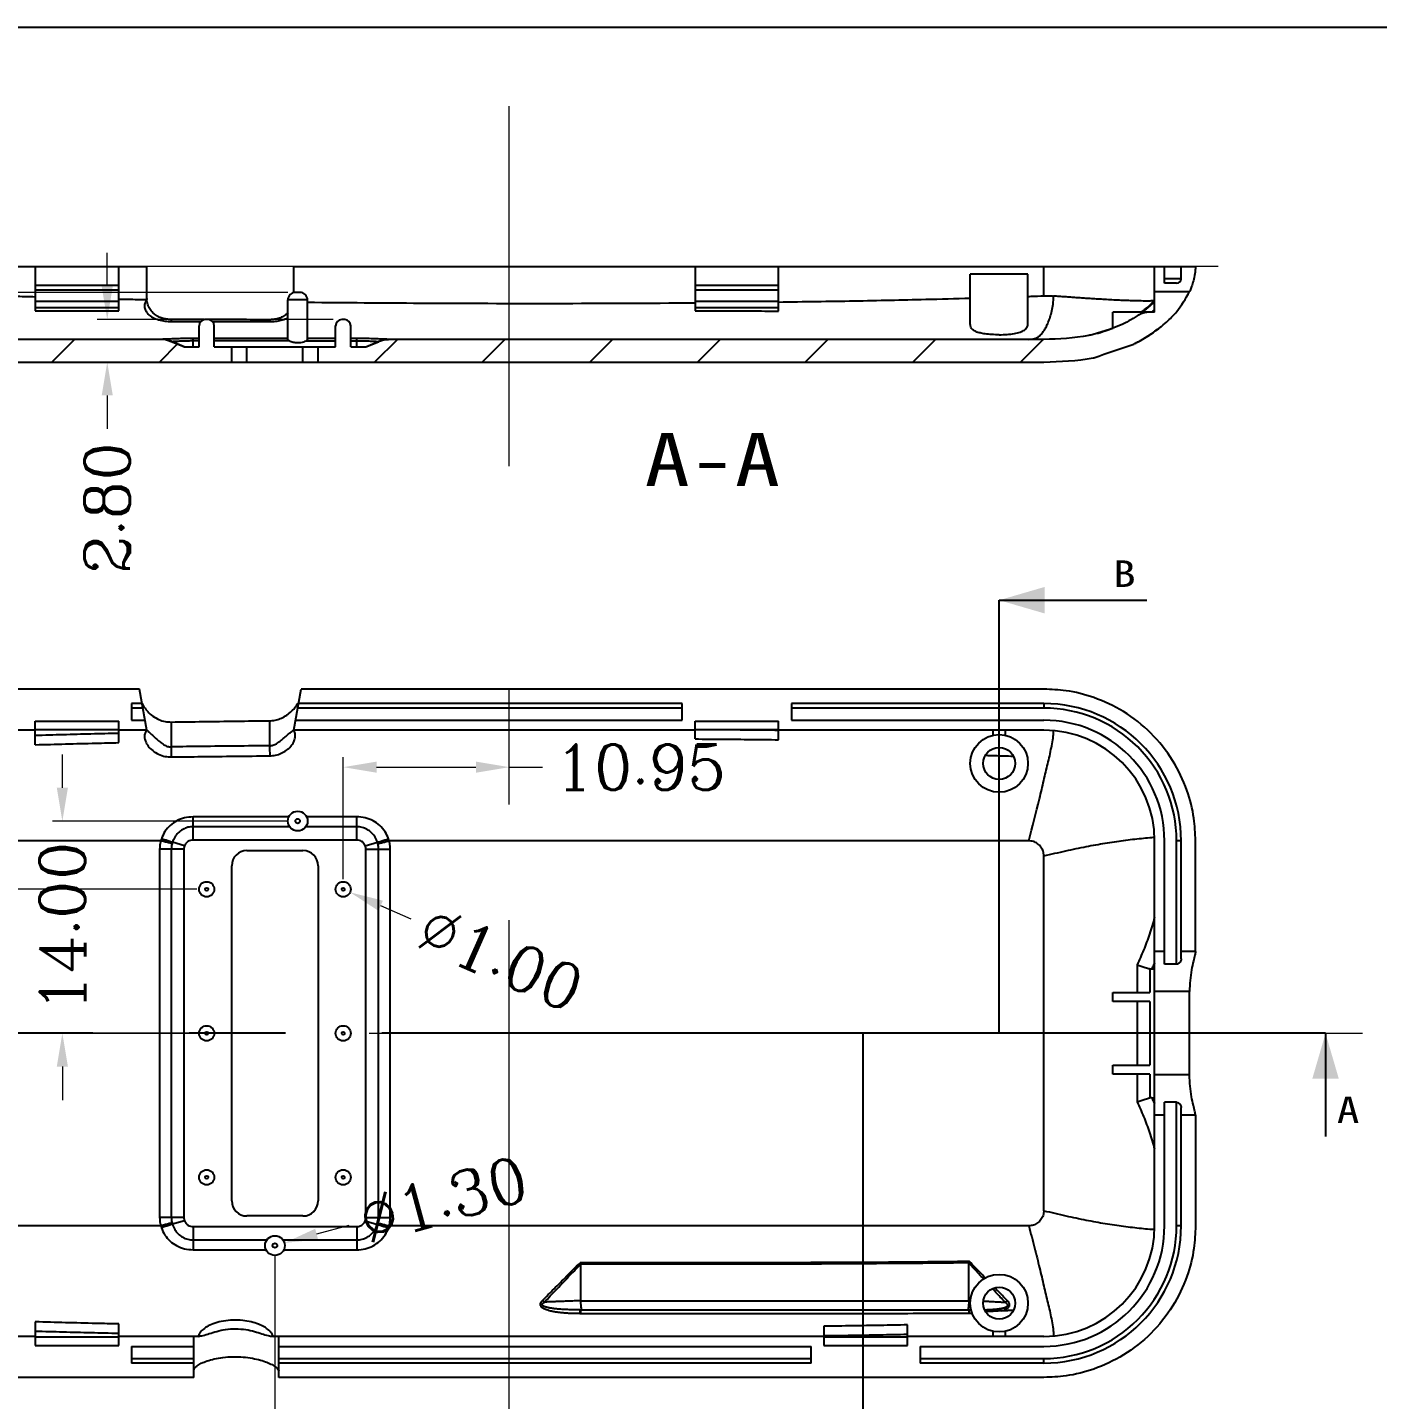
# Model space of a CAD drawing. Header units: millimetres. Extents: x -3610 to -2795, y 672 to 1276.
# Drawn here: x -3547.9 to -3458.8, y 1185.7 to 1276.2 of the extents above; entities that cross this region are included whole.
import ezdxf
from ezdxf.enums import TextEntityAlignment as Align

# ---------------------------------------------------------------- set-up
doc = ezdxf.new("R2010")
doc.units = ezdxf.units.MM
doc.header["$MEASUREMENT"] = 0
doc.linetypes.add('CENTER', pattern=[50.8, 31.75, -6.35, 6.35, -6.35])
doc.linetypes.add('HIDDEN', pattern=[9.525, 6.35, -3.175])
for name, color, linetype in [('DEFAULT_1', 7, 'CENTER'), ('dim', 7, 'Continuous'), ('hidden', 2, 'HIDDEN')]:
    doc.layers.add(name, color=color, linetype=linetype)
doc.layers.add('moldbase', color=7, linetype='Continuous', lineweight=20)
doc.styles.add('ROMANC', font='romanc.shx', dxfattribs={"bigfont": 'gbcbig.shx'})
doc.styles.add('TEXTSTYLE_0', font='txt', dxfattribs={"width": 0.8})
doc.dimstyles.new('YanXiu', dxfattribs={"dimtxt": 3, "dimasz": 2.2, "dimexe": 0.66, "dimexo": 0.66, "dimgap": 0.66, "dimtad": 0, "dimzin": 1, "dimdsep": 46, "dimtxsty": 'ROMANC', "dimcen": 0, "dimclrd": 256, "dimclre": 3, "dimclrt": 3, "dimazin": 0, "dimtfac": 1, "dimtofl": 0, "dimtmove": 0, "dimatfit": 3, "dimfxl": 0, "dimlwd": 5, "dimlwe": 5, "dimarcsym": 0})

# ---------------------------------------------------------------- blocks, each defined once
blk = doc.blocks.new('*D75')
at = {"layer": 'Defpoints', "color": 0, "transparency": 16777216}
for p in [(-3516.098, 1227.375), (-3516.098, 1225.029), (-3527.048, 1219.32)]:
    blk.add_point(p, dxfattribs=at)
at = {"layer": 'dim', "color": 3, "lineweight": 5, "transparency": 16777216}
for p, q in [((-3527.048, 1219.98), (-3527.048, 1228.035)), ((-3516.098, 1225.689), (-3516.098, 1228.035))]:
    blk.add_line(p, q, dxfattribs=at)
at = {"layer": 'dim', "lineweight": 5, "transparency": 16777216}
for p, q in [((-3524.848, 1227.375), (-3518.298, 1227.375)), ((-3516.098, 1227.375), (-3513.898, 1227.375))]:
    blk.add_line(p, q, dxfattribs=at)
at = {"layer": 'dim', "transparency": 16777216}
for points in [[(-3524.848, 1227.742), (-3524.848, 1227.009), (-3527.048, 1227.375)], [(-3518.298, 1227.742), (-3518.298, 1227.009), (-3516.098, 1227.375)]]:
    blk.add_solid(points, dxfattribs=at)
at = {"layer": 'dim', "color": 3, "transparency": 16777216, "insert": (-3507.452, 1227.375), "char_height": 3, "attachment_point": 5, "style": 'ROMANC'}
blk.add_mtext('10.95', dxfattribs=at)
blk = doc.blocks.new('*D76')
at = {"layer": 'Defpoints', "color": 0, "transparency": 16777216}
for p in [(-3545.564, 1223.82), (-3530.048, 1223.82), (-3542.352, 1209.82)]:
    blk.add_point(p, dxfattribs=at)
at = {"layer": 'dim', "lineweight": 5, "transparency": 16777216}
for p, q in [((-3545.564, 1226.02), (-3545.564, 1228.22)), ((-3545.564, 1207.62), (-3545.564, 1205.42))]:
    blk.add_line(p, q, dxfattribs=at)
at = {"layer": 'dim', "color": 3, "lineweight": 5, "transparency": 16777216}
for p, q in [((-3530.708, 1223.82), (-3546.224, 1223.82)), ((-3543.012, 1209.82), (-3546.224, 1209.82))]:
    blk.add_line(p, q, dxfattribs=at)
at = {"layer": 'dim', "transparency": 16777216}
for points in [[(-3545.931, 1226.02), (-3545.197, 1226.02), (-3545.564, 1223.82)], [(-3545.931, 1207.62), (-3545.197, 1207.62), (-3545.564, 1209.82)]]:
    blk.add_solid(points, dxfattribs=at)
at = {"layer": 'dim', "color": 3, "transparency": 16777216, "insert": (-3545.564, 1216.82), "char_height": 3, "attachment_point": 5, "rotation": 90, "style": 'ROMANC'}
blk.add_mtext('14.00', dxfattribs=at)
blk = doc.blocks.new('*D77')
at = {"layer": 'Defpoints', "color": 0, "transparency": 16777216}
for p in [(-3564.218, 1219.32), (-3536.048, 1219.32), (-3536.048, 1209.82)]:
    blk.add_point(p, dxfattribs=at)
at = {"layer": 'dim', "lineweight": 5, "transparency": 16777216}
for p, q in [((-3564.218, 1219.32), (-3564.218, 1221.52)), ((-3564.218, 1212.02), (-3564.218, 1217.12))]:
    blk.add_line(p, q, dxfattribs=at)
at = {"layer": 'dim', "color": 3, "lineweight": 5, "transparency": 16777216}
for p, q in [((-3536.708, 1219.32), (-3564.878, 1219.32)), ((-3536.708, 1209.82), (-3564.878, 1209.82))]:
    blk.add_line(p, q, dxfattribs=at)
at = {"layer": 'dim', "transparency": 16777216}
for points in [[(-3564.585, 1217.12), (-3563.852, 1217.12), (-3564.218, 1219.32)], [(-3564.585, 1212.02), (-3563.852, 1212.02), (-3564.218, 1209.82)]]:
    blk.add_solid(points, dxfattribs=at)
at = {"layer": 'dim', "color": 3, "transparency": 16777216, "insert": (-3564.218, 1226.751), "char_height": 3, "attachment_point": 5, "rotation": 90, "style": 'ROMANC'}
blk.add_mtext('9.50', dxfattribs=at)
blk = doc.blocks.new('*D80')
at = {"layer": 'Defpoints', "color": 0, "transparency": 16777216}
for p in [(-3527.506, 1219.521), (-3526.59, 1219.119)]:
    blk.add_point(p, dxfattribs=at)
at = {"layer": 'dim', "lineweight": 5, "transparency": 16777216}
blk.add_line((-3522.56, 1217.352), (-3524.575, 1218.236), dxfattribs=at)
at = {"layer": 'dim', "transparency": 16777216}
blk.add_solid([(-3524.428, 1218.572), (-3524.722, 1217.9), (-3526.59, 1219.119)], dxfattribs=at)
at = {"layer": 'dim', "color": 3, "transparency": 16777216, "insert": (-3516.657, 1214.764), "char_height": 3, "attachment_point": 5, "rotation": 336.32376, "style": 'ROMANC'}
blk.add_mtext('∅1.00', dxfattribs=at)
blk = doc.blocks.new('*D81')
at = {"layer": 'Defpoints', "color": 0, "transparency": 16777216}
for p in [(-3532.175, 1195.648), (-3530.921, 1195.992)]:
    blk.add_point(p, dxfattribs=at)
at = {"layer": 'dim', "lineweight": 5, "transparency": 16777216}
blk.add_line((-3526.677, 1197.153), (-3528.799, 1196.572), dxfattribs=at)
at = {"layer": 'dim', "transparency": 16777216}
blk.add_solid([(-3528.896, 1196.926), (-3528.702, 1196.219), (-3530.921, 1195.992)], dxfattribs=at)
at = {"layer": 'dim', "color": 3, "transparency": 16777216, "insert": (-3520.46, 1198.855), "char_height": 3, "attachment_point": 5, "rotation": 15.3059, "style": 'ROMANC'}
blk.add_mtext('∅1.30', dxfattribs=at)
blk = doc.blocks.new('*D82')
at = {"layer": 'Defpoints', "color": 0, "transparency": 16777216}
for p in [(-3531.548, 1195.82), (-3516.098, 1183.709), (-3516.098, 1175.113)]:
    blk.add_point(p, dxfattribs=at)
at = {"layer": 'dim', "color": 3, "lineweight": 5, "transparency": 16777216}
for p, q in [((-3531.548, 1195.16), (-3531.548, 1174.453)), ((-3516.098, 1183.049), (-3516.098, 1174.453))]:
    blk.add_line(p, q, dxfattribs=at)
at = {"layer": 'dim', "lineweight": 5, "transparency": 16777216}
for p, q in [((-3533.748, 1175.113), (-3535.948, 1175.113)), ((-3513.898, 1175.113), (-3511.698, 1175.113))]:
    blk.add_line(p, q, dxfattribs=at)
at = {"layer": 'dim', "transparency": 16777216}
for points in [[(-3533.748, 1175.48), (-3533.748, 1174.747), (-3531.548, 1175.113)], [(-3513.898, 1175.48), (-3513.898, 1174.747), (-3516.098, 1175.113)]]:
    blk.add_solid(points, dxfattribs=at)
at = {"layer": 'dim', "color": 3, "transparency": 16777216, "insert": (-3523.823, 1175.113), "char_height": 3, "attachment_point": 5, "style": 'ROMANC'}
blk.add_mtext('15.45', dxfattribs=at)
blk = doc.blocks.new('*D83')
at = {"layer": 'Defpoints', "color": 0, "linetype": 'ByBlock', "transparency": 16777216}
for p in [(-3573.505, 1258.693), (-3530.048, 1258.693), (-3530.689, 1254.093)]:
    blk.add_point(p, dxfattribs=at)
at = {"layer": 'hidden', "linetype": 'ByBlock', "lineweight": 5, "transparency": 16777216}
for p, q in [((-3573.505, 1260.893), (-3573.505, 1263.093)), ((-3573.505, 1251.893), (-3573.505, 1249.693))]:
    blk.add_line(p, q, dxfattribs=at)
at = {"layer": 'hidden', "color": 3, "linetype": 'ByBlock', "lineweight": 5, "transparency": 16777216}
for p, q in [((-3530.708, 1258.693), (-3574.165, 1258.693)), ((-3531.349, 1254.093), (-3574.165, 1254.093))]:
    blk.add_line(p, q, dxfattribs=at)
at = {"layer": 'hidden', "linetype": 'ByBlock', "transparency": 16777216}
for points in [[(-3573.871, 1260.893), (-3573.138, 1260.893), (-3573.505, 1258.693)], [(-3573.871, 1251.893), (-3573.138, 1251.893), (-3573.505, 1254.093)]]:
    blk.add_solid(points, dxfattribs=at)
at = {"layer": 'hidden', "color": 3, "linetype": 'ByBlock', "transparency": 16777216, "insert": (-3573.505, 1268.396), "char_height": 3, "attachment_point": 5, "rotation": 90, "style": 'ROMANC'}
blk.add_mtext('4.60', dxfattribs=at)
blk = doc.blocks.new('*D84')
at = {"layer": 'Defpoints', "color": 0, "linetype": 'ByBlock', "transparency": 16777216}
for p in [(-3527.048, 1256.893), (-3542.605, 1254.093), (-3523.253, 1254.093)]:
    blk.add_point(p, dxfattribs=at)
at = {"layer": 'hidden', "linetype": 'ByBlock', "lineweight": 5, "transparency": 16777216}
for p, q in [((-3542.605, 1259.093), (-3542.605, 1261.293)), ((-3542.605, 1251.893), (-3542.605, 1249.693))]:
    blk.add_line(p, q, dxfattribs=at)
at = {"layer": 'hidden', "color": 3, "linetype": 'ByBlock', "lineweight": 5, "transparency": 16777216}
for p, q in [((-3527.708, 1256.893), (-3543.265, 1256.893)), ((-3523.913, 1254.093), (-3543.265, 1254.093))]:
    blk.add_line(p, q, dxfattribs=at)
at = {"layer": 'hidden', "linetype": 'ByBlock', "transparency": 16777216}
for points in [[(-3542.971, 1259.093), (-3542.238, 1259.093), (-3542.605, 1256.893)], [(-3542.971, 1251.893), (-3542.238, 1251.893), (-3542.605, 1254.093)]]:
    blk.add_solid(points, dxfattribs=at)
at = {"layer": 'hidden', "color": 3, "linetype": 'ByBlock', "transparency": 16777216, "insert": (-3542.605, 1244.461), "char_height": 3, "attachment_point": 5, "rotation": 90, "style": 'ROMANC'}
blk.add_mtext('2.80', dxfattribs=at)

msp = doc.modelspace()

# ---------------------------------------------------------------- linework, layer by layer
at = {"color": 7, "linetype": 'Continuous'}
for p, q in [((-3561.348, 1260.393), (-3539.998, 1260.393)), ((-3547.348, 1260.393), (-3547.348, 1257.469)), ((-3541.848, 1257.468), (-3541.848, 1260.393)), ((-3539.998, 1258.293), (-3539.998, 1260.393)), ((-3530.298, 1260.393), (-3470.848, 1260.393)), ((-3530.298, 1258.673), (-3530.298, 1260.393)), ((-3503.848, 1260.393), (-3503.848, 1257.467)), ((-3498.348, 1257.464), (-3498.348, 1260.393)), ((-3485.698, 1256.574), (-3485.698, 1259.893)), ((-3481.898, 1259.893), (-3485.698, 1259.893)), ((-3481.898, 1256.631), (-3481.898, 1259.893)), ((-3480.848, 1258.462), (-3480.848, 1260.393)), ((-3473.548, 1257.393), (-3473.548, 1260.393)), ((-3472.898, 1259.293), (-3472.898, 1260.393)), ((-3471.798, 1259.593), (-3471.798, 1260.393)), ((-3541.848, 1259.143), (-3547.348, 1259.143)), ((-3498.348, 1259.143), (-3503.848, 1259.143)), ((-3471.798, 1259.593), (-3472.898, 1259.593)), ((-3472.098, 1259.293), (-3472.898, 1259.293)), ((-3547.348, 1258.861), (-3541.848, 1258.861)), ((-3547.348, 1258.124), (-3541.848, 1258.124)), ((-3529.398, 1258.193), (-3530.698, 1258.193)), ((-3530.698, 1255.607), (-3530.698, 1258.193)), ((-3529.898, 1258.693), (-3530.198, 1258.693)), ((-3529.398, 1255.606), (-3529.398, 1258.193)), ((-3503.848, 1258.861), (-3498.348, 1258.861)), ((-3503.848, 1258.124), (-3498.348, 1258.124)), ((-3473.548, 1258.743), (-3471.242, 1258.743)), ((-3547.348, 1257.693), (-3541.848, 1257.693)), ((-3503.848, 1257.693), (-3498.348, 1257.693)), ((-3476.298, 1256.31), (-3476.298, 1257.393)), ((-3473.866, 1257.393), (-3476.298, 1257.393)), ((-3474.688, 1257.146), (-3474.688, 1257.146)), ((-3473.548, 1257.393), (-3473.864, 1257.393)), ((-3536.548, 1255.093), (-3536.548, 1256.493)), ((-3535.948, 1256.893), (-3536.148, 1256.893)), ((-3535.548, 1255.093), (-3535.548, 1256.493)), ((-3527.548, 1255.093), (-3527.548, 1256.493)), ((-3526.948, 1256.893), (-3527.148, 1256.893)), ((-3526.548, 1255.093), (-3526.548, 1256.493)), ((-3539.148, 1255.593), (-3551.348, 1255.593)), ((-3537.548, 1255.093), (-3538.379, 1255.439)), ((-3537.541, 1255.108), (-3538.308, 1255.44)), ((-3536.948, 1255.093), (-3536.947, 1255.655)), ((-3536.548, 1255.487), (-3536.948, 1255.487)), ((-3536.548, 1255.655), (-3536.947, 1255.655)), ((-3530.698, 1255.653), (-3535.548, 1255.655)), ((-3530.581, 1255.486), (-3535.548, 1255.487)), ((-3527.548, 1255.485), (-3529.515, 1255.485)), ((-3526.148, 1255.485), (-3526.548, 1255.485)), ((-3526.148, 1255.093), (-3526.148, 1255.652)), ((-3525.555, 1255.109), (-3524.789, 1255.44)), ((-3525.548, 1255.093), (-3524.717, 1255.439)), ((-3480.848, 1255.593), (-3523.948, 1255.593)), ((-3537.548, 1255.093), (-3536.548, 1255.093)), ((-3535.548, 1255.093), (-3527.548, 1255.093)), ((-3534.398, 1254.093), (-3534.398, 1255.093)), ((-3533.398, 1254.093), (-3533.398, 1255.093)), ((-3529.698, 1254.093), (-3529.698, 1255.093)), ((-3528.698, 1254.093), (-3528.698, 1255.093)), ((-3526.548, 1255.093), (-3525.548, 1255.093)), ((-3551.348, 1254.093), (-3480.848, 1254.093)), ((-3483.798, 1238.388), (-3474.052, 1238.388)), ((-3540.474, 1232.52), (-3551.348, 1232.52)), ((-3539.998, 1229.82), (-3540.474, 1232.52)), ((-3530.298, 1229.82), (-3529.822, 1232.52)), ((-3480.848, 1232.52), (-3529.822, 1232.52)), ((-3540.307, 1231.57), (-3540.998, 1231.57)), ((-3540.998, 1231.57), (-3540.998, 1230.47)), ((-3540.254, 1231.27), (-3540.998, 1231.27)), ((-3504.698, 1231.27), (-3530.042, 1231.27)), ((-3504.698, 1231.57), (-3529.989, 1231.57)), ((-3504.698, 1230.47), (-3504.698, 1231.57)), ((-3480.848, 1231.57), (-3497.498, 1231.57)), ((-3497.498, 1231.57), (-3497.498, 1230.47)), ((-3480.848, 1231.27), (-3497.498, 1231.27)), ((-3480.848, 1231.57), (-3480.848, 1231.27)), ((-3547.348, 1230.42), (-3541.848, 1230.42)), ((-3547.348, 1228.852), (-3547.348, 1230.42)), ((-3541.848, 1228.992), (-3541.848, 1230.42)), ((-3540.998, 1230.47), (-3540.113, 1230.47)), ((-3538.398, 1230.353), (-3538.398, 1228.716)), ((-3531.898, 1230.435), (-3531.898, 1228.785)), ((-3530.183, 1230.47), (-3504.698, 1230.47)), ((-3503.848, 1230.42), (-3498.348, 1230.42)), ((-3503.848, 1229.236), (-3503.848, 1230.42)), ((-3498.348, 1229.186), (-3498.348, 1230.42)), ((-3497.498, 1230.47), (-3480.848, 1230.47)), ((-3547.348, 1229.82), (-3551.348, 1229.82)), ((-3547.348, 1229.87), (-3541.848, 1229.87)), ((-3539.998, 1229.82), (-3541.848, 1229.82)), ((-3503.848, 1229.82), (-3530.298, 1229.82)), ((-3503.848, 1229.87), (-3498.348, 1229.87)), ((-3480.848, 1229.82), (-3498.348, 1229.82)), ((-3484.198, 1229.477), (-3484.198, 1229.82)), ((-3483.398, 1229.82), (-3483.398, 1229.477)), ((-3536.948, 1222.57), (-3536.947, 1224.099)), ((-3530.634, 1224.102), (-3536.947, 1224.099)), ((-3526.148, 1222.57), (-3526.148, 1224.103)), ((-3530.581, 1223.448), (-3536.948, 1223.45)), ((-3526.148, 1223.448), (-3529.515, 1223.448)), ((-3539.078, 1222.52), (-3550.347, 1222.52)), ((-3537.548, 1221.97), (-3539.148, 1221.97)), ((-3539.148, 1221.97), (-3539.148, 1197.67)), ((-3538.379, 1221.97), (-3538.379, 1197.67)), ((-3537.506, 1222.19), (-3538.308, 1222.419)), ((-3537.548, 1221.97), (-3537.548, 1197.67)), ((-3526.148, 1222.57), (-3536.948, 1222.57)), ((-3533.398, 1221.87), (-3529.698, 1221.87)), ((-3525.592, 1222.196), (-3524.789, 1222.421)), ((-3525.548, 1221.97), (-3523.948, 1221.97)), ((-3525.548, 1197.67), (-3525.548, 1221.97)), ((-3524.717, 1197.67), (-3524.717, 1221.97)), ((-3481.848, 1222.52), (-3524.018, 1222.52)), ((-3523.948, 1197.67), (-3523.948, 1221.97)), ((-3473.548, 1197.12), (-3473.548, 1222.52)), ((-3472.898, 1214.371), (-3472.898, 1222.52)), ((-3472.098, 1214.371), (-3472.098, 1222.52)), ((-3471.798, 1222.52), (-3472.098, 1222.52)), ((-3471.798, 1214.723), (-3471.798, 1222.52)), ((-3470.848, 1215.22), (-3470.848, 1222.52)), ((-3480.848, 1198.12), (-3480.848, 1221.52)), ((-3534.398, 1198.77), (-3534.398, 1220.87)), ((-3528.698, 1220.87), (-3528.698, 1198.77)), ((-3472.898, 1215.22), (-3473.548, 1215.22)), ((-3470.848, 1215.22), (-3471.798, 1215.22)), ((-3473.741, 1214.07), (-3473.548, 1214.07)), ((-3472.098, 1214.371), (-3472.898, 1214.371)), ((-3476.298, 1211.92), (-3476.298, 1212.52)), ((-3476.298, 1212.52), (-3473.868, 1212.52)), ((-3473.866, 1211.92), (-3476.298, 1211.92)), ((-3471.245, 1212.57), (-3473.548, 1212.57)), ((-3473.864, 1209.82), (-3474.688, 1209.82)), ((-3462.277, 1209.82), (-3462.277, 1203.023)), ((-3476.298, 1207.12), (-3476.298, 1207.72)), ((-3476.298, 1207.72), (-3473.866, 1207.72)), ((-3473.868, 1207.12), (-3476.298, 1207.12)), ((-3471.245, 1207.07), (-3473.548, 1207.07)), ((-3473.741, 1205.57), (-3473.548, 1205.57)), ((-3472.898, 1197.12), (-3472.898, 1205.268)), ((-3472.098, 1205.268), (-3472.898, 1205.268)), ((-3472.098, 1197.12), (-3472.098, 1205.268)), ((-3471.798, 1197.12), (-3471.798, 1204.917)), ((-3472.898, 1204.42), (-3473.548, 1204.42)), ((-3470.848, 1204.42), (-3471.798, 1204.42)), ((-3470.848, 1204.42), (-3470.848, 1197.12)), ((-3537.548, 1197.67), (-3539.148, 1197.67)), ((-3537.507, 1197.452), (-3538.308, 1197.222)), ((-3529.698, 1197.77), (-3533.398, 1197.77)), ((-3525.593, 1197.442), (-3524.789, 1197.219)), ((-3525.548, 1197.67), (-3523.948, 1197.67)), ((-3539.078, 1197.12), (-3550.347, 1197.12)), ((-3536.948, 1197.07), (-3526.148, 1197.07)), ((-3536.948, 1197.07), (-3536.947, 1195.541)), ((-3526.148, 1197.07), (-3526.148, 1195.537)), ((-3481.848, 1197.12), (-3524.018, 1197.12)), ((-3471.798, 1197.12), (-3472.098, 1197.12)), ((-3536.948, 1196.19), (-3532.081, 1196.191)), ((-3531.014, 1196.192), (-3526.148, 1196.193)), ((-3536.947, 1195.541), (-3532.134, 1195.539)), ((-3530.962, 1195.538), (-3526.148, 1195.537)), ((-3511.398, 1194.581), (-3511.398, 1192.18)), ((-3485.798, 1192.18), (-3485.798, 1194.654)), ((-3511.398, 1192.18), (-3485.798, 1192.18)), ((-3511.441, 1191.58), (-3511.441, 1191.33)), ((-3511.441, 1191.58), (-3485.646, 1191.58)), ((-3511.441, 1191.33), (-3511.398, 1191.33)), ((-3511.398, 1191.58), (-3511.398, 1191.33)), ((-3485.805, 1191.356), (-3485.578, 1191.356)), ((-3547.348, 1190.788), (-3547.348, 1189.22)), ((-3541.848, 1189.22), (-3541.848, 1190.648)), ((-3495.348, 1190.493), (-3495.348, 1189.22)), ((-3489.848, 1189.22), (-3489.848, 1190.588)), ((-3547.348, 1189.82), (-3551.348, 1189.82)), ((-3541.848, 1189.77), (-3547.348, 1189.77)), ((-3536.607, 1189.82), (-3541.848, 1189.82)), ((-3536.898, 1187.12), (-3536.898, 1189.82)), ((-3495.348, 1189.82), (-3531.665, 1189.82)), ((-3531.298, 1187.12), (-3531.298, 1189.82)), ((-3489.848, 1189.77), (-3495.348, 1189.77)), ((-3480.848, 1189.82), (-3489.848, 1189.82)), ((-3484.198, 1189.82), (-3484.198, 1190.163)), ((-3483.398, 1190.163), (-3483.398, 1189.82)), ((-3547.348, 1189.22), (-3541.848, 1189.22)), ((-3540.998, 1189.17), (-3536.898, 1189.17)), ((-3540.998, 1189.17), (-3540.998, 1188.07)), ((-3540.998, 1188.37), (-3536.898, 1188.37)), ((-3531.298, 1189.17), (-3496.198, 1189.17)), ((-3531.298, 1188.37), (-3496.198, 1188.37)), ((-3496.198, 1188.07), (-3496.198, 1189.17)), ((-3495.348, 1189.22), (-3489.848, 1189.22)), ((-3488.998, 1189.17), (-3488.998, 1188.07)), ((-3488.998, 1189.17), (-3480.848, 1189.17)), ((-3488.998, 1188.37), (-3480.848, 1188.37)), ((-3480.848, 1188.07), (-3480.848, 1188.37)), ((-3536.898, 1188.07), (-3540.998, 1188.07)), ((-3496.198, 1188.07), (-3531.298, 1188.07)), ((-3480.848, 1188.07), (-3488.998, 1188.07)), ((-3536.898, 1187.12), (-3551.348, 1187.12)), ((-3480.848, 1187.12), (-3531.298, 1187.12))]:
    msp.add_line(p, q, dxfattribs=at)
at = {"color": 2, "linetype": 'Continuous'}
for p, q in [((-3544.766, 1255.593), (-3546.266, 1254.093)), ((-3523.475, 1255.593), (-3524.975, 1254.093)), ((-3516.379, 1255.593), (-3517.879, 1254.093)), ((-3509.282, 1255.593), (-3510.782, 1254.093)), ((-3502.185, 1255.593), (-3503.685, 1254.093)), ((-3495.089, 1255.593), (-3496.589, 1254.093)), ((-3487.992, 1255.593), (-3489.492, 1254.093)), ((-3480.895, 1255.593), (-3482.395, 1254.093)), ((-3537.986, 1255.275), (-3539.169, 1254.093))]:
    msp.add_line(p, q, dxfattribs=at)
at = {"color": 7, "linetype": 'Continuous'}
for centre, radius in [((-3483.798, 1227.62), 1.9), ((-3483.798, 1227.62), 1.05), ((-3530.048, 1223.82), 0.65), ((-3530.048, 1223.82), 0.15), ((-3536.048, 1219.32), 0.5), ((-3536.048, 1219.32), 0.1), ((-3527.048, 1219.32), 0.5), ((-3527.048, 1219.32), 0.1), ((-3536.048, 1209.82), 0.5), ((-3527.048, 1209.82), 0.5), ((-3536.048, 1209.82), 0.1), ((-3527.048, 1209.82), 0.1), ((-3536.048, 1200.32), 0.5), ((-3536.048, 1200.32), 0.1), ((-3527.048, 1200.32), 0.5), ((-3527.048, 1200.32), 0.1), ((-3531.548, 1195.82), 0.65), ((-3531.548, 1195.82), 0.15), ((-3483.798, 1192.02), 1.9), ((-3483.798, 1192.02), 1.05)]:
    msp.add_circle(centre, radius, dxfattribs=at)
for centre, radius, start, end in [((-3472.098, 1259.593), 0.3, 270, 0), ((-3538.398, 1258.293), 1.6, 180, 182.82988), ((-3530.198, 1258.193), 0.5, 90, 179.9998), ((-3529.898, 1258.193), 0.5, 0.0002, 90), ((-3536.148, 1256.493), 0.4, 90, 179.9998), ((-3535.948, 1256.493), 0.4, 0.0002, 89.99994), ((-3527.148, 1256.493), 0.4, 90, 179.9998), ((-3526.948, 1256.493), 0.4, 0.0002, 89.99994), ((-3539.148, 1253.593), 2, 67.38013, 90), ((-3523.948, 1253.593), 2, 90, 112.61987), ((-3480.848, 1222.52), 9.05, 0, 90), ((-3480.848, 1222.52), 8.75, 359.99999, 90.00001), ((-3480.848, 1222.52), 7.95, 0, 90), ((-3480.848, 1222.52), 7.3, 0, 90), ((-3533.398, 1220.87), 1, 90, 180), ((-3529.698, 1220.87), 1, 0, 90), ((-3533.398, 1198.77), 1, 180, 270), ((-3529.698, 1198.77), 1, 270, 0), ((-3480.848, 1197.12), 8.75, 269.99999, 0.00001), ((-3480.848, 1197.12), 7.3, 270, 0), ((-3480.848, 1197.12), 9.05, 270, 0), ((-3480.848, 1197.12), 7.95, 270, 0)]:
    msp.add_arc(centre, radius, start, end, dxfattribs=at)
for points in [[(-3470.848, 1260.393), (-3470.897, 1259.911), (-3470.993, 1259.457), (-3471.113, 1259.075), (-3471.21, 1258.826), (-3471.245, 1258.743)], [(-3551.348, 1258.535), (-3550.05, 1258.492), (-3548.716, 1258.448), (-3547.348, 1258.406)], [(-3541.848, 1258.256), (-3541.233, 1258.242), (-3540.616, 1258.228), (-3539.996, 1258.214)], [(-3539.996, 1258.214), (-3540.109, 1258.008), (-3540.145, 1257.769), (-3540.084, 1257.513), (-3539.906, 1257.261), (-3539.608, 1257.044), (-3539.221, 1256.886), (-3538.797, 1256.797), (-3538.39, 1256.771)], [(-3538.396, 1256.903), (-3538.565, 1256.91), (-3538.852, 1256.956), (-3539.116, 1257.04), (-3539.362, 1257.166), (-3539.594, 1257.349), (-3539.796, 1257.599), (-3539.937, 1257.903), (-3539.996, 1258.209)], [(-3529.398, 1258.044), (-3521.943, 1257.988), (-3513.057, 1257.968), (-3503.848, 1258.003)], [(-3498.348, 1258.058), (-3493.355, 1258.135), (-3488.641, 1258.236), (-3485.698, 1258.313)], [(-3481.898, 1258.428), (-3481.683, 1258.435), (-3480.848, 1258.462)], [(-3481.848, 1255.593), (-3481.647, 1255.606), (-3481.464, 1255.647), (-3481.295, 1255.719), (-3481.138, 1255.825), (-3481.064, 1255.892), (-3480.991, 1255.968), (-3480.853, 1256.149), (-3480.72, 1256.373), (-3480.591, 1256.644), (-3480.466, 1256.971), (-3480.352, 1257.355), (-3480.261, 1257.798), (-3480.209, 1258.294), (-3480.204, 1258.45)], [(-3480.848, 1258.462), (-3480.634, 1258.466), (-3480.42, 1258.461), (-3480.204, 1258.45)], [(-3473.552, 1258.15), (-3473.652, 1258.134), (-3473.915, 1258.124), (-3474.309, 1258.123), (-3474.767, 1258.132), (-3475.255, 1258.147), (-3475.751, 1258.167), (-3476.241, 1258.19), (-3476.717, 1258.215), (-3477.171, 1258.241), (-3477.596, 1258.268), (-3477.988, 1258.293), (-3478.357, 1258.318), (-3478.716, 1258.343), (-3479.08, 1258.369), (-3479.452, 1258.395), (-3479.828, 1258.422), (-3480.204, 1258.45)], [(-3474.438, 1257.386), (-3474.416, 1257.402), (-3473.872, 1257.844), (-3473.552, 1258.15)], [(-3473.548, 1258.094), (-3473.888, 1257.768), (-3474.056, 1257.624)], [(-3473.103, 1256.448), (-3472.661, 1256.832), (-3472.088, 1257.431), (-3471.242, 1258.743)], [(-3547.348, 1257.471), (-3543.359, 1257.468), (-3541.848, 1257.468)], [(-3530.691, 1257.338), (-3530.852, 1257.202), (-3531.116, 1257.05), (-3531.395, 1256.953), (-3531.698, 1256.9), (-3531.897, 1256.891)], [(-3503.848, 1257.467), (-3501.984, 1257.466), (-3500.15, 1257.465), (-3498.348, 1257.464)], [(-3474.688, 1257.146), (-3475.248, 1256.807)], [(-3473.864, 1257.393), (-3474.152, 1257.365), (-3474.432, 1257.281), (-3474.688, 1257.146)], [(-3474.056, 1257.624), (-3474.277, 1257.448), (-3474.352, 1257.391)], [(-3473.676, 1257.438), (-3473.741, 1257.393)], [(-3473.612, 1257.484), (-3473.676, 1257.438)], [(-3473.548, 1257.53), (-3473.612, 1257.484)], [(-3536.208, 1256.898), (-3538.396, 1256.903)], [(-3538.394, 1256.902), (-3538.392, 1256.862), (-3538.39, 1256.771)], [(-3538.39, 1256.771), (-3536.436, 1256.768)], [(-3531.897, 1256.891), (-3533.94, 1256.894), (-3535.948, 1256.898)], [(-3535.659, 1256.767), (-3534.205, 1256.765), (-3531.892, 1256.762)], [(-3531.898, 1256.875), (-3531.897, 1256.889), (-3531.895, 1256.851), (-3531.892, 1256.762)], [(-3531.892, 1256.762), (-3531.501, 1256.786), (-3531.127, 1256.858), (-3530.787, 1256.979), (-3530.694, 1257.026)], [(-3483.798, 1255.9), (-3484.289, 1255.912), (-3484.717, 1255.953), (-3485.057, 1256.015), (-3485.326, 1256.103), (-3485.535, 1256.227), (-3485.668, 1256.405), (-3485.697, 1256.566)], [(-3483.798, 1255.9), (-3483.27, 1255.921), (-3482.787, 1255.979), (-3482.403, 1256.076), (-3482.128, 1256.211), (-3481.951, 1256.404), (-3481.899, 1256.626)], [(-3477.6, 1255.926), (-3477.42, 1255.971), (-3476.801, 1256.156), (-3476.309, 1256.341)], [(-3475.248, 1256.807), (-3475.382, 1256.734), (-3477.598, 1255.909)], [(-3474.919, 1255.285), (-3474.654, 1255.422), (-3473.78, 1255.948), (-3473.103, 1256.448)], [(-3474.919, 1255.285), (-3474.676, 1255.41), (-3473.298, 1256.295), (-3473.103, 1256.448)], [(-3536.947, 1255.655), (-3537.514, 1255.649), (-3538.022, 1255.635), (-3538.451, 1255.617), (-3538.799, 1255.601), (-3539.038, 1255.593)], [(-3538.544, 1255.524), (-3538.788, 1255.576), (-3539.038, 1255.593)], [(-3538.373, 1255.456), (-3538.576, 1255.525)], [(-3538.369, 1255.465), (-3538.544, 1255.524)], [(-3538.333, 1255.439), (-3538.373, 1255.456)], [(-3538.308, 1255.44), (-3538.369, 1255.465)], [(-3538.308, 1255.44), (-3538.317, 1255.439), (-3538.325, 1255.439), (-3538.333, 1255.439)], [(-3538.154, 1255.446), (-3538.308, 1255.44)], [(-3536.948, 1255.487), (-3537.288, 1255.484), (-3537.623, 1255.474), (-3537.918, 1255.46), (-3538.154, 1255.446)], [(-3530.581, 1255.485), (-3530.678, 1255.566), (-3530.697, 1255.61)], [(-3530.048, 1255.361), (-3530.206, 1255.37), (-3530.347, 1255.394), (-3530.472, 1255.432), (-3530.581, 1255.486)], [(-3529.515, 1255.485), (-3529.666, 1255.417), (-3529.852, 1255.375), (-3530.048, 1255.361)], [(-3529.399, 1255.609), (-3529.418, 1255.566), (-3529.515, 1255.485)], [(-3527.548, 1255.652), (-3528.361, 1255.652), (-3529.398, 1255.653)], [(-3526.148, 1255.652), (-3526.548, 1255.652)], [(-3524.059, 1255.593), (-3524.287, 1255.6), (-3524.632, 1255.615), (-3525.077, 1255.632), (-3525.597, 1255.646), (-3526.157, 1255.652)], [(-3524.94, 1255.446), (-3525.176, 1255.458), (-3525.474, 1255.471), (-3525.803, 1255.481), (-3526.148, 1255.485)], [(-3524.789, 1255.44), (-3524.94, 1255.446)], [(-3524.789, 1255.44), (-3524.727, 1255.465)], [(-3524.78, 1255.439), (-3524.789, 1255.44)], [(-3524.763, 1255.439), (-3524.771, 1255.439), (-3524.78, 1255.439)], [(-3524.763, 1255.439), (-3524.723, 1255.456)], [(-3524.727, 1255.465), (-3524.553, 1255.524)], [(-3524.723, 1255.456), (-3524.52, 1255.525)], [(-3524.553, 1255.524), (-3524.309, 1255.576), (-3524.059, 1255.593)], [(-3477.598, 1255.909), (-3477.893, 1255.846), (-3480.848, 1255.593)], [(-3477.562, 1254.382), (-3474.919, 1255.285)], [(-3480.848, 1254.093), (-3477.599, 1254.375), (-3477.562, 1254.382)], [(-3470.848, 1222.52), (-3470.959, 1224.006), (-3471.419, 1225.85), (-3472.361, 1227.808), (-3473.798, 1229.612), (-3475.607, 1231.037), (-3477.56, 1231.964), (-3479.387, 1232.413), (-3480.848, 1232.52)], [(-3540.292, 1231.576), (-3540.205, 1231.396)], [(-3540.205, 1231.396), (-3540.168, 1231.335)], [(-3540.168, 1231.335), (-3539.938, 1231.043), (-3539.588, 1230.74), (-3539.196, 1230.518), (-3538.79, 1230.389), (-3538.398, 1230.353)], [(-3531.898, 1230.435), (-3531.543, 1230.474), (-3531.195, 1230.579), (-3530.852, 1230.754), (-3530.525, 1230.995), (-3530.24, 1231.287)], [(-3530.24, 1231.287), (-3530.181, 1231.363)], [(-3530.181, 1231.363), (-3530.035, 1231.595)], [(-3538.398, 1230.353), (-3536.283, 1230.383), (-3534.115, 1230.411), (-3531.898, 1230.435)], [(-3547.348, 1229.482), (-3545.514, 1229.534), (-3543.681, 1229.581), (-3541.848, 1229.623)], [(-3539.996, 1229.82), (-3540.109, 1229.624), (-3540.145, 1229.376), (-3540.084, 1229.084), (-3539.906, 1228.766), (-3539.608, 1228.464), (-3539.221, 1228.226), (-3538.797, 1228.085), (-3538.39, 1228.046)], [(-3539.996, 1229.82), (-3539.938, 1229.767), (-3539.793, 1229.634), (-3539.577, 1229.434), (-3539.337, 1229.216), (-3539.102, 1229.019), (-3538.867, 1228.856), (-3538.63, 1228.749), (-3538.398, 1228.716)], [(-3531.898, 1228.785), (-3531.677, 1228.822), (-3531.452, 1228.925), (-3531.228, 1229.077), (-3531.003, 1229.259), (-3530.773, 1229.457), (-3530.557, 1229.641), (-3530.398, 1229.766)], [(-3531.892, 1228.121), (-3531.501, 1228.167), (-3531.127, 1228.294), (-3530.787, 1228.494), (-3530.506, 1228.753), (-3530.309, 1229.045), (-3530.215, 1229.34), (-3530.221, 1229.605), (-3530.316, 1229.82)], [(-3530.398, 1229.766), (-3530.316, 1229.82)], [(-3503.848, 1229.87), (-3502.014, 1229.857), (-3500.18, 1229.841), (-3498.348, 1229.822)], [(-3503.848, 1229.236), (-3501.984, 1229.222), (-3500.15, 1229.205), (-3498.348, 1229.186)], [(-3481.848, 1222.52), (-3481.138, 1225.292), (-3480.853, 1226.495), (-3480.591, 1227.604), (-3480.352, 1228.664), (-3480.261, 1229.177), (-3480.209, 1229.658), (-3480.205, 1229.757)], [(-3480.205, 1229.757), (-3480.204, 1229.792)], [(-3547.348, 1228.853), (-3543.359, 1228.957), (-3541.848, 1228.992)], [(-3531.898, 1228.785), (-3534.129, 1228.764), (-3536.343, 1228.741), (-3538.398, 1228.716)], [(-3538.398, 1228.716), (-3538.395, 1228.485), (-3538.392, 1228.259), (-3538.39, 1228.046)], [(-3531.898, 1228.784), (-3531.897, 1228.557), (-3531.895, 1228.331), (-3531.892, 1228.121)], [(-3538.39, 1228.046), (-3536.375, 1228.072), (-3534.205, 1228.098), (-3531.892, 1228.121)], [(-3484.7, 1228.157), (-3484.076, 1228.139), (-3483.465, 1228.121), (-3482.88, 1228.103)], [(-3536.947, 1224.099), (-3537.514, 1224.027), (-3538.022, 1223.831), (-3538.451, 1223.53), (-3538.799, 1223.129), (-3539.038, 1222.649)], [(-3526.148, 1224.103), (-3527.256, 1224.104), (-3528.361, 1224.101), (-3529.462, 1224.102)], [(-3524.059, 1222.652), (-3524.287, 1223.117), (-3524.632, 1223.522), (-3525.077, 1223.836), (-3525.597, 1224.035), (-3526.157, 1224.106)], [(-3536.948, 1223.45), (-3537.288, 1223.407), (-3537.623, 1223.274), (-3537.918, 1223.054), (-3538.154, 1222.758), (-3538.308, 1222.419)], [(-3524.789, 1222.421), (-3524.94, 1222.755), (-3525.176, 1223.049), (-3525.474, 1223.271), (-3525.803, 1223.404), (-3526.148, 1223.447)], [(-3480.848, 1221.52), (-3479.395, 1221.858), (-3478.056, 1222.138), (-3476.801, 1222.365), (-3475.592, 1222.544), (-3474.416, 1222.68), (-3473.872, 1222.731), (-3473.569, 1222.754)], [(-3539.078, 1222.52), (-3539.118, 1222.332), (-3539.141, 1222.149), (-3539.148, 1221.97)], [(-3539.038, 1222.649), (-3539.052, 1222.606), (-3539.065, 1222.563), (-3539.078, 1222.52)], [(-3538.333, 1222.327), (-3538.576, 1222.39), (-3538.825, 1222.454), (-3539.078, 1222.52)], [(-3538.308, 1222.419), (-3538.544, 1222.493), (-3538.788, 1222.57), (-3539.038, 1222.649)], [(-3538.333, 1222.327), (-3538.359, 1222.207), (-3538.374, 1222.089), (-3538.379, 1221.97)], [(-3538.308, 1222.419), (-3538.317, 1222.389), (-3538.325, 1222.358), (-3538.333, 1222.327)], [(-3537.506, 1222.19), (-3537.53, 1222.12), (-3537.544, 1222.047), (-3537.548, 1221.97)], [(-3536.948, 1222.57), (-3537.124, 1222.543), (-3537.283, 1222.467), (-3537.415, 1222.347), (-3537.506, 1222.19)], [(-3525.592, 1222.196), (-3525.683, 1222.35), (-3525.814, 1222.469), (-3525.973, 1222.544), (-3526.148, 1222.57)], [(-3525.548, 1221.97), (-3525.553, 1222.049), (-3525.567, 1222.123), (-3525.592, 1222.196)], [(-3524.789, 1222.421), (-3524.553, 1222.495), (-3524.309, 1222.573), (-3524.059, 1222.652)], [(-3524.763, 1222.327), (-3524.771, 1222.359), (-3524.78, 1222.39), (-3524.789, 1222.421)], [(-3524.763, 1222.327), (-3524.52, 1222.39), (-3524.271, 1222.454), (-3524.018, 1222.52)], [(-3524.717, 1221.97), (-3524.722, 1222.089), (-3524.737, 1222.204), (-3524.763, 1222.327)], [(-3524.018, 1222.52), (-3524.031, 1222.564), (-3524.045, 1222.608), (-3524.059, 1222.652)], [(-3523.948, 1221.97), (-3523.956, 1222.155), (-3523.979, 1222.339), (-3524.018, 1222.52)], [(-3480.848, 1221.52), (-3480.897, 1221.831), (-3481.039, 1222.109), (-3481.259, 1222.329), (-3481.538, 1222.471), (-3481.848, 1222.52)], [(-3473.548, 1217.47), (-3473.888, 1216.368), (-3474.277, 1215.311), (-3474.7, 1214.33)], [(-3471.798, 1214.723), (-3471.816, 1214.617), (-3471.861, 1214.523), (-3471.926, 1214.445), (-3472.008, 1214.391), (-3472.098, 1214.371)], [(-3470.848, 1215.22), (-3470.897, 1214.981), (-3470.993, 1214.58), (-3471.113, 1214.008), (-3471.21, 1213.312), (-3471.245, 1212.57)], [(-3474.7, 1214.33), (-3474.441, 1214.243), (-3474.163, 1214.16), (-3473.874, 1214.085)], [(-3474.7, 1214.33), (-3474.697, 1213.723), (-3474.695, 1213.119), (-3474.692, 1212.52)], [(-3473.874, 1214.085), (-3473.872, 1213.563), (-3473.87, 1213.041), (-3473.868, 1212.52)], [(-3473.874, 1214.085), (-3473.832, 1214.077), (-3473.787, 1214.072), (-3473.741, 1214.07)], [(-3473.548, 1214.446), (-3473.612, 1214.32), (-3473.676, 1214.195), (-3473.741, 1214.07)], [(-3474.691, 1211.92), (-3474.69, 1211.206), (-3474.689, 1210.506), (-3474.688, 1209.82)], [(-3473.866, 1211.92), (-3473.866, 1211.217), (-3473.865, 1210.517), (-3473.864, 1209.82)], [(-3471.242, 1209.82), (-3471.243, 1210.712), (-3471.244, 1211.629), (-3471.245, 1212.57)], [(-3474.688, 1209.82), (-3475.976, 1209.82), (-3477.409, 1209.82), (-3479.058, 1209.82), (-3480.848, 1209.82)], [(-3474.688, 1209.82), (-3474.689, 1209.134), (-3474.69, 1208.434), (-3474.691, 1207.72)], [(-3473.864, 1209.82), (-3473.865, 1209.123), (-3473.866, 1208.423), (-3473.866, 1207.72)], [(-3471.245, 1207.07), (-3471.244, 1208.011), (-3471.243, 1208.928), (-3471.242, 1209.82)], [(-3474.692, 1207.12), (-3474.695, 1206.521), (-3474.697, 1205.917), (-3474.7, 1205.31)], [(-3473.868, 1207.12), (-3473.87, 1206.599), (-3473.872, 1206.077), (-3473.874, 1205.555)], [(-3470.848, 1204.42), (-3470.897, 1204.659), (-3470.993, 1205.061), (-3471.113, 1205.632), (-3471.21, 1206.329), (-3471.245, 1207.07)], [(-3474.7, 1205.31), (-3474.441, 1205.397), (-3474.162, 1205.48), (-3473.874, 1205.555)], [(-3473.741, 1205.57), (-3473.787, 1205.568), (-3473.832, 1205.563), (-3473.874, 1205.555)], [(-3473.741, 1205.57), (-3473.676, 1205.445), (-3473.612, 1205.32), (-3473.548, 1205.194)], [(-3474.7, 1205.31), (-3474.277, 1204.33), (-3473.888, 1203.272), (-3473.548, 1202.17)], [(-3472.098, 1205.268), (-3472.008, 1205.249), (-3471.926, 1205.195), (-3471.861, 1205.117), (-3471.816, 1205.023), (-3471.798, 1204.917)], [(-3539.148, 1197.67), (-3539.14, 1197.485), (-3539.117, 1197.301), (-3539.078, 1197.12)], [(-3538.379, 1197.67), (-3538.374, 1197.552), (-3538.359, 1197.431), (-3538.333, 1197.313)], [(-3537.548, 1197.67), (-3537.544, 1197.594), (-3537.53, 1197.522), (-3537.507, 1197.452)], [(-3537.507, 1197.452), (-3537.416, 1197.295), (-3537.284, 1197.173), (-3537.125, 1197.097), (-3536.948, 1197.07)], [(-3526.148, 1197.07), (-3525.919, 1197.116), (-3525.724, 1197.245), (-3525.593, 1197.442)], [(-3525.593, 1197.442), (-3525.568, 1197.515), (-3525.553, 1197.591), (-3525.548, 1197.67)], [(-3524.763, 1197.313), (-3524.737, 1197.434), (-3524.722, 1197.551), (-3524.717, 1197.67)], [(-3524.018, 1197.12), (-3523.979, 1197.301), (-3523.956, 1197.485), (-3523.948, 1197.67)], [(-3480.848, 1198.12), (-3480.897, 1197.81), (-3481.039, 1197.532), (-3481.26, 1197.311), (-3481.538, 1197.169), (-3481.848, 1197.12)], [(-3480.848, 1198.12), (-3479.395, 1197.782), (-3478.056, 1197.502), (-3476.802, 1197.275), (-3475.592, 1197.095), (-3474.416, 1196.96), (-3473.872, 1196.909), (-3473.569, 1196.886)], [(-3538.333, 1197.313), (-3538.576, 1197.25), (-3538.825, 1197.185), (-3539.078, 1197.12)], [(-3539.078, 1197.12), (-3539.065, 1197.077), (-3539.052, 1197.035), (-3539.038, 1196.992)], [(-3538.308, 1197.222), (-3538.544, 1197.148), (-3538.789, 1197.071), (-3539.038, 1196.992)], [(-3539.038, 1196.992), (-3538.802, 1196.516), (-3538.458, 1196.116), (-3538.029, 1195.814), (-3537.518, 1195.614), (-3536.947, 1195.541)], [(-3538.333, 1197.313), (-3538.325, 1197.282), (-3538.317, 1197.252), (-3538.308, 1197.222)], [(-3538.308, 1197.222), (-3538.154, 1196.882), (-3537.925, 1196.592), (-3537.625, 1196.368), (-3537.291, 1196.233), (-3536.948, 1196.19)], [(-3526.148, 1196.193), (-3525.805, 1196.236), (-3525.475, 1196.368), (-3525.179, 1196.588), (-3524.942, 1196.883), (-3524.789, 1197.219)], [(-3526.148, 1195.537), (-3525.6, 1195.604), (-3525.078, 1195.803), (-3524.636, 1196.114), (-3524.29, 1196.52), (-3524.06, 1196.987)], [(-3524.789, 1197.219), (-3524.78, 1197.25), (-3524.771, 1197.281), (-3524.763, 1197.313)], [(-3524.789, 1197.219), (-3524.553, 1197.144), (-3524.309, 1197.066), (-3524.06, 1196.987)], [(-3524.763, 1197.313), (-3524.52, 1197.25), (-3524.271, 1197.186), (-3524.018, 1197.12)], [(-3524.06, 1196.987), (-3524.045, 1197.031), (-3524.031, 1197.075), (-3524.018, 1197.12)], [(-3481.848, 1197.12), (-3481.464, 1195.669), (-3481.138, 1194.348), (-3480.852, 1193.145), (-3480.591, 1192.036), (-3480.352, 1190.976), (-3480.261, 1190.463), (-3480.209, 1189.982), (-3480.205, 1189.883)], [(-3470.848, 1197.12), (-3470.959, 1195.634), (-3471.419, 1193.789), (-3472.361, 1191.832), (-3473.798, 1190.028), (-3475.607, 1188.603), (-3477.56, 1187.676), (-3479.387, 1187.227), (-3480.848, 1187.12)], [(-3485.76, 1194.766), (-3488.888, 1194.733), (-3492.434, 1194.707), (-3496.466, 1194.691), (-3500.984, 1194.682), (-3505.985, 1194.68), (-3511.433, 1194.686)], [(-3511.405, 1194.619), (-3502.462, 1194.613), (-3493.919, 1194.632), (-3485.791, 1194.696)], [(-3485.791, 1194.696), (-3485.795, 1194.682), (-3485.797, 1194.669), (-3485.798, 1194.654)], [(-3485.761, 1194.765), (-3485.773, 1194.745), (-3485.781, 1194.72), (-3485.79, 1194.697)], [(-3484.713, 1193.685), (-3485.051, 1194.033), (-3485.395, 1194.389), (-3485.76, 1194.766)], [(-3513.908, 1192.198), (-3513.142, 1192.965), (-3512.317, 1193.794), (-3511.433, 1194.686)], [(-3513.781, 1192.085), (-3513.392, 1192.496), (-3512.959, 1192.953), (-3512.484, 1193.451), (-3511.965, 1193.993), (-3511.398, 1194.581)], [(-3511.433, 1194.686), (-3511.424, 1194.664), (-3511.414, 1194.641), (-3511.405, 1194.619)], [(-3511.398, 1194.581), (-3511.399, 1194.595), (-3511.401, 1194.607), (-3511.405, 1194.619)], [(-3484.826, 1193.618), (-3485.14, 1193.954), (-3485.464, 1194.299), (-3485.798, 1194.654)], [(-3483.391, 1192.058), (-3483.651, 1192.34), (-3483.932, 1192.646), (-3484.234, 1192.975)], [(-3483.962, 1192.91), (-3484.08, 1193.031)], [(-3483.247, 1192.18), (-3483.51, 1192.447), (-3483.776, 1192.719), (-3483.962, 1192.91)], [(-3511.441, 1191.33), (-3511.794, 1191.334), (-3512.119, 1191.345), (-3512.417, 1191.363), (-3512.69, 1191.388), (-3512.94, 1191.419), (-3513.167, 1191.456), (-3513.373, 1191.499), (-3513.557, 1191.551), (-3513.719, 1191.611), (-3513.856, 1191.681), (-3513.963, 1191.766), (-3514.028, 1191.864), (-3514.041, 1191.972), (-3513.998, 1192.086), (-3513.908, 1192.198)], [(-3511.441, 1191.58), (-3511.693, 1191.581), (-3511.925, 1191.585), (-3512.141, 1191.59), (-3512.34, 1191.597), (-3512.523, 1191.606), (-3512.693, 1191.617), (-3512.849, 1191.628), (-3512.994, 1191.641), (-3513.127, 1191.656), (-3513.249, 1191.671), (-3513.362, 1191.688), (-3513.465, 1191.706), (-3513.559, 1191.726), (-3513.645, 1191.747), (-3513.723, 1191.771), (-3513.792, 1191.798), (-3513.851, 1191.829), (-3513.898, 1191.866), (-3513.923, 1191.911), (-3513.92, 1191.959), (-3513.889, 1192.006), (-3513.841, 1192.047), (-3513.781, 1192.085)], [(-3513.781, 1192.085), (-3513.823, 1192.124), (-3513.865, 1192.162), (-3513.908, 1192.198)], [(-3511.398, 1192.18), (-3511.828, 1192.166), (-3512.225, 1192.151), (-3512.59, 1192.137), (-3512.926, 1192.123), (-3513.229, 1192.111), (-3513.505, 1192.101), (-3513.781, 1192.085)], [(-3511.398, 1192.18), (-3511.394, 1191.996), (-3511.383, 1191.829), (-3511.365, 1191.696), (-3511.342, 1191.61)], [(-3485.798, 1192.18), (-3485.803, 1191.997), (-3485.816, 1191.829), (-3485.838, 1191.696), (-3485.865, 1191.61)], [(-3485.692, 1192.176), (-3485.727, 1192.177), (-3485.763, 1192.179), (-3485.798, 1192.18)], [(-3483.391, 1192.058), (-3483.643, 1192.072), (-3483.906, 1192.086), (-3484.192, 1192.103), (-3484.504, 1192.12), (-3484.841, 1192.137)], [(-3484.754, 1191.587), (-3484.579, 1191.593), (-3484.416, 1191.6), (-3484.265, 1191.609), (-3484.126, 1191.62), (-3483.997, 1191.632), (-3483.878, 1191.646), (-3483.768, 1191.661), (-3483.666, 1191.677), (-3483.574, 1191.696), (-3483.489, 1191.717), (-3483.413, 1191.741), (-3483.345, 1191.768), (-3483.289, 1191.801), (-3483.248, 1191.841), (-3483.232, 1191.887), (-3483.245, 1191.934), (-3483.281, 1191.979), (-3483.33, 1192.019), (-3483.391, 1192.058)], [(-3483.639, 1191.514), (-3483.464, 1191.569), (-3483.334, 1191.627), (-3483.229, 1191.694), (-3483.149, 1191.775), (-3483.109, 1191.868), (-3483.113, 1191.969), (-3483.157, 1192.068), (-3483.247, 1192.18)], [(-3483.391, 1192.058), (-3483.344, 1192.101), (-3483.296, 1192.142), (-3483.247, 1192.18)], [(-3511.408, 1191.33), (-3503.95, 1191.333), (-3497.168, 1191.339), (-3491.143, 1191.347), (-3485.805, 1191.356)], [(-3511.342, 1191.61), (-3511.316, 1191.58)], [(-3485.865, 1191.61), (-3485.895, 1191.58)], [(-3485.801, 1191.554), (-3485.803, 1191.477), (-3485.805, 1191.356)], [(-3485.798, 1191.58), (-3485.801, 1191.554)], [(-3483.639, 1191.514), (-3483.964, 1191.496), (-3484.312, 1191.476), (-3484.685, 1191.459)], [(-3482.88, 1191.537), (-3483.121, 1191.529), (-3483.379, 1191.521), (-3483.639, 1191.514)], [(-3541.848, 1190.648), (-3543.359, 1190.683), (-3547.348, 1190.787)], [(-3531.665, 1189.82), (-3531.767, 1190.034), (-3531.96, 1190.249), (-3532.253, 1190.456), (-3532.638, 1190.638), (-3533.112, 1190.785), (-3533.672, 1190.881), (-3534.309, 1190.905), (-3534.947, 1190.84), (-3535.496, 1190.704), (-3535.944, 1190.516), (-3536.282, 1190.291), (-3536.503, 1190.051), (-3536.607, 1189.82)], [(-3536.607, 1189.82), (-3536.285, 1189.892), (-3535.875, 1190.013), (-3535.387, 1190.16), (-3534.805, 1190.282), (-3534.129, 1190.329), (-3533.461, 1190.275), (-3532.891, 1190.152), (-3532.409, 1190.004), (-3531.999, 1189.884), (-3531.665, 1189.82)], [(-3489.848, 1190.588), (-3491.629, 1190.553), (-3493.462, 1190.522), (-3495.348, 1190.493)], [(-3541.848, 1190.016), (-3543.681, 1190.059), (-3545.514, 1190.106), (-3547.348, 1190.158)], [(-3489.848, 1189.947), (-3491.682, 1189.913), (-3493.516, 1189.882), (-3495.348, 1189.855)], [(-3480.205, 1189.883), (-3480.204, 1189.848)], [(-3536.707, 1187.869), (-3536.677, 1187.892), (-3536.402, 1188.054), (-3536.025, 1188.208), (-3535.551, 1188.341), (-3534.981, 1188.439), (-3534.322, 1188.483), (-3533.635, 1188.462), (-3533.02, 1188.382), (-3532.501, 1188.263), (-3532.073, 1188.118), (-3531.737, 1187.964), (-3531.494, 1187.809), (-3531.348, 1187.665), (-3531.298, 1187.536)], [(-3536.898, 1187.595), (-3536.844, 1187.734), (-3536.707, 1187.869)]]:
    msp.add_spline(points, degree=3, dxfattribs=at)
for points in [[(-3483.798, 1238.388), (-3480.798, 1239.263), (-3480.798, 1237.513)], [(-3462.277, 1209.82), (-3461.402, 1206.82), (-3463.152, 1206.82)]]:
    msp.add_solid(points, dxfattribs=at)
at = {"layer": 'DEFAULT_1', "color": 7, "linetype": 'CENTER'}
for p, q in [((-3483.798, 1228.388), (-3483.798, 1238.388)), ((-3483.798, 1209.82), (-3483.798, 1219.82)), ((-3492.758, 1199.82), (-3492.758, 1209.82)), ((-3483.798, 1209.82), (-3492.758, 1209.82)), ((-3462.277, 1209.82), (-3472.277, 1209.82)), ((-3492.758, 1178.893), (-3492.758, 1188.893))]:
    msp.add_line(p, q, dxfattribs=at)
at = {"layer": 'DEFAULT_1', "color": 9, "linetype": 'CENTER'}
for p, q in [((-3483.798, 1219.82), (-3483.798, 1228.388)), ((-3492.758, 1209.82), (-3557.828, 1209.82)), ((-3474.688, 1209.82), (-3483.798, 1209.82)), ((-3472.277, 1209.82), (-3473.864, 1209.82)), ((-3492.758, 1188.893), (-3492.758, 1199.82))]:
    msp.add_line(p, q, dxfattribs=at)
at = {"layer": 'dim', "color": 3}
msp.add_line((-3381.766, 1276.168), (-3610.034, 1276.168), dxfattribs=at)
at = {"layer": 'moldbase', "color": 1, "linetype": 'CENTER', "ltscale": 1.2}
for p, q in [((-3516.098, 1247.229), (-3516.098, 1270.972)), ((-3469.351, 1260.393), (-3565.705, 1260.393)), ((-3516.098, 1179.194), (-3516.098, 1238.317)), ((-3571.048, 1209.82), (-3459.842, 1209.82))]:
    msp.add_line(p, q, dxfattribs=at)

# ---------------------------------------------------------------- texts
at = {"color": 2, "linetype": 'Continuous', "style": 'TEXTSTYLE_0', "width": 0.95625}
msp.add_text('A-A', height=3.5, dxfattribs=at).set_placement((-3507.173, 1245.927), (-3498.248, 1245.927), align=Align.FIT)
at = {"color": 7, "linetype": 'Continuous', "style": 'TEXTSTYLE_0', "width": 1.275}
for s, p, p2 in [('B', (-3476.284, 1239.263), (-3474.796, 1239.263)), ('A', (-3461.534, 1203.898), (-3460.046, 1203.898))]:
    msp.add_text(s, height=1.75, dxfattribs=at).set_placement(p, p2, align=Align.FIT)

# ---------------------------------------------------------------- dimensions: what is measured, and where the dimension line sits
at = {"layer": 'dim', "color": 3}
for base, p1, p2, picture, middle in [((-3564.218, 1219.32), (-3536.048, 1209.82), (-3536.048, 1219.32), '*D77', (-3564.218, 1226.751)), ((-3545.564, 1223.82), (-3542.352, 1209.82), (-3530.048, 1223.82), '*D76', (-3545.564, 1216.82))]:
    dim = msp.add_linear_dim(base=base, p1=p1, p2=p2, angle=90, dimstyle='YanXiu', dxfattribs=at)
    dim.commit()
    dim.dimension.update_dxf_attribs({"geometry": picture, "text_midpoint": middle})
for base, p1, p2, picture, middle in [((-3516.098, 1227.375), (-3527.048, 1219.32), (-3516.098, 1225.029), '*D75', (-3507.452, 1227.375)), ((-3516.098, 1175.113), (-3531.548, 1195.82), (-3516.098, 1183.709), '*D82', (-3523.823, 1175.113))]:
    dim = msp.add_linear_dim(base=base, p1=p1, p2=p2, dimstyle='YanXiu', dxfattribs=at)
    dim.commit()
    dim.dimension.update_dxf_attribs({"geometry": picture, "text_midpoint": middle})
for p1, p2, picture, middle in [((-3527.506, 1219.521), (-3526.59, 1219.119), '*D80', (-3516.657, 1214.764)), ((-3532.175, 1195.648), (-3530.921, 1195.992), '*D81', (-3520.46, 1198.855))]:
    dim = msp.add_diameter_dim_2p(p1=p1, p2=p2, dimstyle='YanXiu', dxfattribs=at)
    dim.commit()
    dim.dimension.update_dxf_attribs({"geometry": picture, "text_midpoint": middle})
at = {"layer": 'hidden', "color": 2, "linetype": 'ByBlock'}
for base, p1, p2, picture, middle in [((-3573.505, 1258.693), (-3530.689, 1254.093), (-3530.048, 1258.693), '*D83', (-3573.505, 1268.396)), ((-3542.605, 1254.093), (-3527.048, 1256.893), (-3523.253, 1254.093), '*D84', (-3542.605, 1244.461))]:
    dim = msp.add_linear_dim(base=base, p1=p1, p2=p2, angle=90, dimstyle='YanXiu', dxfattribs=at)
    dim.commit()
    dim.dimension.update_dxf_attribs({"geometry": picture, "text_midpoint": middle})

doc.saveas('drawing.dxf')
